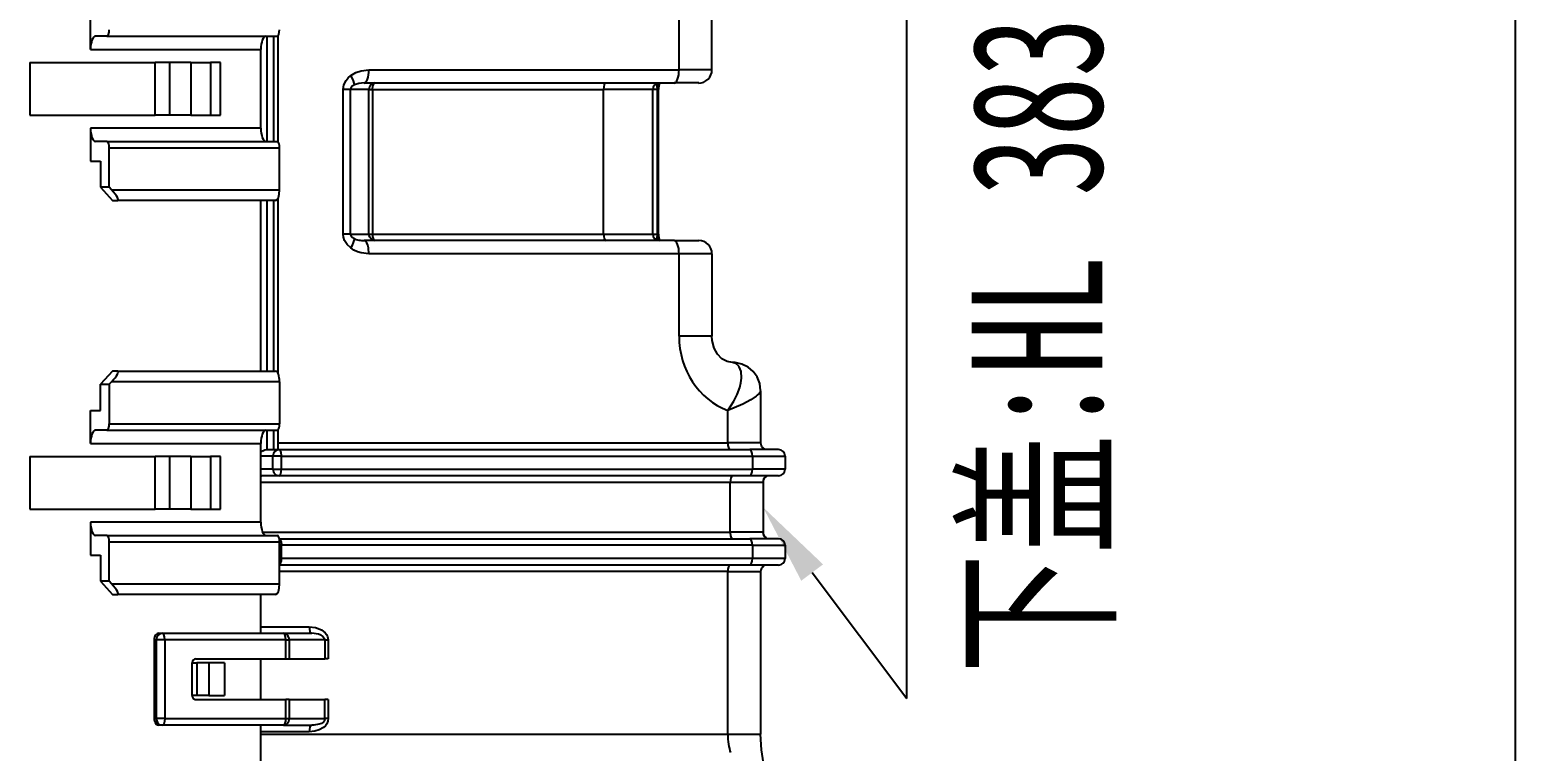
# Model space of a CAD drawing. Header units: inches. Extents: x 47316 to 59086, y 3141 to 11743.
# Drawn here: x 51918.15 to 51963.63, y 8978.9 to 9000.97 of the extents above; entities that cross this region are included whole.
import ezdxf

# ---------------------------------------------------------------- set-up
doc = ezdxf.new("R2010")
doc.units = ezdxf.units.IN
doc.header["$MEASUREMENT"] = 0
doc.layers.add('___SHELL', color=7, linetype='Continuous')
doc.styles.add('HZ', font='', dxfattribs={"width": 0.67, "height": 4})
doc.styles.get('HZ').set_extended_font_data('SimSun')

msp = doc.modelspace()

# ---------------------------------------------------------------- linework, layer by layer
at = {"color": 0, "lineweight": -2}
msp.add_line((51963.631, 9035.757), (51963.631, 8947.68), dxfattribs=at)
at = {"layer": '___SHELL', "color": 7, "lineweight": -2}
for p, q in [((51945.006, 8980.513), (51945.006, 9019.961)), ((51942.106, 8984.367), (51945.006, 8980.513))]:
    msp.add_line(p, q, dxfattribs=at)
at = {"layer": '___SHELL', "color": 0, "linetype": 'ByBlock', "lineweight": -2}
for p, q in [((51938.033, 8999.743), (51938.033, 9007.777)), ((51939.038, 8999.743), (51939.038, 9007.777)), ((51927.772, 8999.288), (51927.839, 8999.422)), ((51927.839, 8999.422), (51927.904, 8999.5)), ((51927.904, 8999.5), (51927.98, 8999.567)), ((51927.98, 8999.567), (51928.133, 8999.658)), ((51928.229, 8999.327), (51928.091, 8999.283)), ((51928.133, 8999.658), (51928.301, 8999.715)), ((51928.388, 8999.342), (51928.229, 8999.327)), ((51928.301, 8999.715), (51928.538, 8999.743)), ((51928.388, 8999.342), (51937.882, 8999.342)), ((51928.538, 8999.743), (51938.033, 8999.743)), ((51928.66, 8999.259), (51928.693, 8999.327)), ((51928.693, 8999.327), (51928.709, 8999.339)), ((51928.709, 8999.339), (51928.721, 8999.342)), ((51927.748, 8999.141), (51927.772, 8999.288)), ((51927.979, 8999.187), (51927.968, 8999.141)), ((51928.022, 8999.24), (51927.979, 8999.187)), ((51928.091, 8999.283), (51928.022, 8999.24)), ((51928.645, 8999.141), (51928.66, 8999.259)), ((51927.759, 8994.623), (51927.748, 8994.722)), ((51927.79, 8994.528), (51927.759, 8994.623)), ((51927.871, 8994.4), (51927.79, 8994.528)), ((51927.98, 8994.296), (51927.871, 8994.4)), ((51927.981, 8994.672), (51928.024, 8994.622)), ((51928.024, 8994.622), (51928.091, 8994.58)), ((51937.882, 8994.521), (51928.388, 8994.521)), ((51928.408, 8994.518), (51928.388, 8994.521)), ((51928.432, 8994.504), (51928.408, 8994.518)), ((51928.475, 8994.448), (51928.432, 8994.504)), ((51928.503, 8994.378), (51928.475, 8994.448)), ((51928.523, 8994.297), (51928.503, 8994.378)), ((51928.56, 8994.623), (51928.542, 8994.672)), ((51928.627, 8994.549), (51928.56, 8994.623)), ((51928.721, 8994.521), (51928.627, 8994.549)), ((51928.079, 8994.232), (51927.98, 8994.296)), ((51928.187, 8994.182), (51928.079, 8994.232)), ((51928.302, 8994.147), (51928.187, 8994.182)), ((51928.538, 8994.12), (51928.302, 8994.147)), ((51928.538, 8994.12), (51928.523, 8994.297)), ((51938.033, 8994.12), (51928.538, 8994.12)), ((51939.046, 8991.465), (51939.038, 8991.596)), ((51939.107, 8991.235), (51939.046, 8991.465)), ((51939.213, 8991.045), (51939.107, 8991.235)), ((51939.345, 8990.909), (51939.213, 8991.045)), ((51939.501, 8990.822), (51939.345, 8990.909)), ((51939.665, 8990.792), (51939.501, 8990.822)), ((51939.774, 8990.763), (51939.667, 8990.792)), ((51939.751, 8990.788), (51939.667, 8990.792)), ((51939.954, 8990.744), (51939.751, 8990.788)), ((51939.859, 8990.685), (51939.774, 8990.763)), ((51939.875, 8990.66), (51939.86, 8990.684)), ((51940.151, 8990.646), (51939.954, 8990.744)), ((51939.929, 8990.515), (51939.875, 8990.66)), ((51939.923, 8990.175), (51939.94, 8990.317)), ((51939.94, 8990.326), (51939.929, 8990.515)), ((51940.302, 8990.517), (51940.151, 8990.646)), ((51940.42, 8990.352), (51940.302, 8990.517)), ((51940.5, 8990.149), (51940.42, 8990.352)), ((51939.709, 8989.611), (51939.812, 8989.818)), ((51939.812, 8989.818), (51939.888, 8990.026)), ((51939.888, 8990.026), (51939.923, 8990.175)), ((51940.48, 8989.842), (51940.424, 8989.788)), ((51940.515, 8989.889), (51940.48, 8989.842)), ((51940.527, 8989.931), (51940.5, 8990.149)), ((51940.527, 8989.929), (51940.515, 8989.889)), ((51939.523, 8989.323), (51939.709, 8989.611)), ((51939.981, 8989.52), (51939.523, 8989.323)), ((51940.233, 8989.653), (51939.981, 8989.52)), ((51940.389, 8989.761), (51940.233, 8989.653)), ((51925.229, 8988.048), (51925.285, 8988.091)), ((51925.285, 8988.091), (51925.349, 8988.121)), ((51925.349, 8988.121), (51925.405, 8988.13)), ((51925.745, 8988.331), (51939.523, 8988.331)), ((51925.786, 8988.13), (51940.2, 8988.13)), ((51940.566, 8988.205), (51940.644, 8988.138)), ((51940.611, 8988.163), (51940.584, 8988.192)), ((51940.64, 8988.134), (51940.611, 8988.163)), ((51940.647, 8988.131), (51940.64, 8988.134)), ((51940.644, 8988.138), (51940.657, 8988.13)), ((51940.65, 8988.13), (51940.647, 8988.131)), ((51925.855, 8987.448), (51925.862, 8987.528)), ((51925.862, 8987.93), (51940.275, 8987.93)), ((51925.862, 8987.528), (51940.275, 8987.528)), ((51939.598, 8987.126), (51925.229, 8987.126)), ((51925.786, 8987.327), (51925.791, 8987.327)), ((51940.2, 8987.327), (51925.786, 8987.327)), ((51925.791, 8987.327), (51925.832, 8987.367)), ((51925.832, 8987.367), (51925.855, 8987.448)), ((51940.683, 8987.292), (51940.714, 8987.323)), ((51940.714, 8987.323), (51940.721, 8987.327)), ((51940.721, 8987.327), (51940.725, 8987.327)), ((51925.282, 8985.602), (51939.598, 8985.602)), ((51925.791, 8985.401), (51940.2, 8985.401)), ((51925.792, 8985.4), (51925.839, 8985.344)), ((51925.839, 8985.344), (51925.86, 8985.237)), ((51925.86, 8985.237), (51925.862, 8985.2)), ((51940.714, 8985.405), (51940.683, 8985.436)), ((51940.721, 8985.401), (51940.714, 8985.405)), ((51940.725, 8985.401), (51940.721, 8985.401)), ((51940.275, 8985.2), (51925.862, 8985.2)), ((51940.275, 8984.798), (51925.862, 8984.798)), ((51940.2, 8984.598), (51925.801, 8984.598)), ((51939.523, 8984.397), (51925.801, 8984.397)), ((51940.584, 8984.536), (51940.627, 8984.582)), ((51940.627, 8984.582), (51940.641, 8984.595)), ((51940.641, 8984.595), (51940.65, 8984.598)), ((51922.225, 8982.508), (51922.215, 8982.51)), ((51922.237, 8982.501), (51922.225, 8982.508)), ((51922.258, 8982.473), (51922.237, 8982.501)), ((51925.93, 8982.508), (51925.92, 8982.51)), ((51925.942, 8982.501), (51925.93, 8982.508)), ((51925.963, 8982.473), (51925.942, 8982.501)), ((51926.71, 8982.71), (51926.902, 8982.685)), ((51926.902, 8982.685), (51927.082, 8982.612)), ((51927.082, 8982.612), (51927.194, 8982.527)), ((51927.194, 8982.527), (51927.239, 8982.473)), ((51922.282, 8982.397), (51922.258, 8982.473)), ((51922.29, 8982.309), (51922.282, 8982.397)), ((51925.987, 8982.397), (51925.963, 8982.473)), ((51925.995, 8982.309), (51925.987, 8982.397)), ((51927.06, 8982.456), (51927.128, 8982.415)), ((51927.128, 8982.415), (51927.181, 8982.354)), ((51927.239, 8982.473), (51927.273, 8982.412)), ((51927.273, 8982.412), (51927.294, 8982.309)), ((51922.282, 8979.81), (51922.258, 8979.734)), ((51922.29, 8979.899), (51922.282, 8979.81)), ((51927.149, 8979.796), (51927.089, 8979.754)), ((51927.175, 8979.828), (51927.149, 8979.796)), ((51927.192, 8979.899), (51927.175, 8979.828)), ((51927.282, 8979.819), (51927.249, 8979.745)), ((51927.294, 8979.899), (51927.282, 8979.819)), ((51922.225, 8979.699), (51922.215, 8979.698)), ((51922.237, 8979.707), (51922.225, 8979.699)), ((51922.258, 8979.734), (51922.237, 8979.707)), ((51925.229, 8979.428), (51939.523, 8979.428)), ((51926.884, 8979.515), (51926.71, 8979.497)), ((51926.847, 8979.7), (51926.785, 8979.698)), ((51927.015, 8979.726), (51926.847, 8979.7)), ((51927.011, 8979.554), (51926.884, 8979.515)), ((51927.147, 8979.632), (51927.011, 8979.554)), ((51927.089, 8979.754), (51927.015, 8979.726)), ((51927.204, 8979.684), (51927.147, 8979.632)), ((51927.249, 8979.745), (51927.204, 8979.684)), ((51940.552, 8978.942), (51940.527, 8979.428)), ((51940.616, 8978.543), (51940.552, 8978.942))]:
    msp.add_line(p, q, dxfattribs=at)
at = {"layer": '___SHELL', "color": 0, "linetype": 'ByBlock', "lineweight": -2, "ltscale": 0.0625}
for p, q in [((51920.015, 9000.368), (51920.015, 9001.372)), ((51920.015, 8997.958), (51920.015, 8996.953)), ((51920.015, 8988.317), (51920.015, 8989.321)), ((51920.015, 8985.907), (51920.015, 8984.903)), ((51923.126, 8980.602), (51923.126, 8981.606)), ((51923.265, 8981.606), (51923.265, 8980.602)), ((51923.638, 8981.606), (51923.638, 8980.602)), ((51924.112, 8981.606), (51924.112, 8980.602))]:
    msp.add_line(p, q, dxfattribs=at)
at = {"layer": '___SHELL', "color": 0, "linetype": 'ByBlock', "lineweight": -2, "ltscale": 0.021542}
for p, q in [((51920.511, 9000.769), (51920.165, 9000.769)), ((51920.511, 8997.556), (51920.165, 8997.556)), ((51920.511, 8988.719), (51920.165, 8988.719)), ((51920.511, 8985.505), (51920.165, 8985.505))]:
    msp.add_line(p, q, dxfattribs=at)
at = {"layer": '___SHELL', "color": 0, "linetype": 'ByBlock', "lineweight": -2, "ltscale": 0.324512}
for p, q in [((51920.511, 9000.769), (51925.725, 9000.769)), ((51920.511, 8997.556), (51925.725, 8997.556)), ((51920.511, 8988.719), (51925.725, 8988.719)), ((51920.511, 8985.505), (51925.725, 8985.505))]:
    msp.add_line(p, q, dxfattribs=at)
at = {"layer": '___SHELL', "color": 0, "linetype": 'ByBlock', "lineweight": -2, "ltscale": 0.2}
for p, q in [((51925.41, 9000.769), (51925.41, 8997.556)), ((51925.62, 9000.769), (51925.62, 8997.556))]:
    msp.add_line(p, q, dxfattribs=at)
at = {"layer": '___SHELL', "color": 0, "linetype": 'ByBlock', "lineweight": -2, "ltscale": 0.200888}
msp.add_line((51925.745, 9000.777), (51925.745, 8997.549), dxfattribs=at)
at = {"layer": '___SHELL', "color": 0, "linetype": 'ByBlock', "lineweight": -2, "ltscale": 0.324515}
for p, q in [((51920.015, 9000.368), (51925.229, 9000.368)), ((51925.229, 8997.958), (51920.015, 8997.958)), ((51920.587, 8997.355), (51925.801, 8997.355)), ((51920.587, 8988.92), (51925.801, 8988.92)), ((51920.015, 8988.317), (51925.229, 8988.317)), ((51925.229, 8985.907), (51920.015, 8985.907)), ((51920.587, 8985.304), (51925.801, 8985.304))]:
    msp.add_line(p, q, dxfattribs=at)
at = {"layer": '___SHELL', "color": 0, "linetype": 'ByBlock', "lineweight": -2, "ltscale": 0.15}
for p, q in [((51925.229, 8997.958), (51925.229, 9000.368)), ((51925.229, 8985.907), (51925.229, 8988.317)), ((51921.961, 8982.309), (51921.961, 8979.899)), ((51922.029, 8979.899), (51922.029, 8982.309)), ((51922.29, 8982.309), (51922.29, 8979.899))]:
    msp.add_line(p, q, dxfattribs=at)
at = {"layer": '___SHELL', "color": 0, "linetype": 'ByBlock', "lineweight": -2, "ltscale": 0.239023}
for p, q in [((51918.153, 8999.966), (51921.993, 8999.966)), ((51918.153, 8998.359), (51921.993, 8998.359)), ((51918.153, 8987.915), (51921.993, 8987.915)), ((51918.153, 8986.309), (51921.993, 8986.309))]:
    msp.add_line(p, q, dxfattribs=at)
at = {"layer": '___SHELL', "color": 0, "linetype": 'ByBlock', "lineweight": -2, "ltscale": 0.1}
for p, q in [((51918.153, 8999.966), (51918.153, 8998.359)), ((51921.993, 8998.359), (51921.993, 8999.966)), ((51922.444, 8998.359), (51922.444, 8999.966)), ((51923.082, 8999.966), (51923.082, 8998.359)), ((51923.691, 8999.966), (51923.691, 8998.359)), ((51923.989, 8998.359), (51923.989, 8999.966)), ((51918.153, 8987.915), (51918.153, 8986.309)), ((51921.993, 8986.309), (51921.993, 8987.915)), ((51922.444, 8986.309), (51922.444, 8987.915)), ((51923.082, 8987.915), (51923.082, 8986.309)), ((51923.691, 8987.915), (51923.691, 8986.309)), ((51923.989, 8986.309), (51923.989, 8987.915))]:
    msp.add_line(p, q, dxfattribs=at)
at = {"layer": '___SHELL', "color": 0, "linetype": 'ByBlock', "lineweight": -2, "ltscale": 0.028094}
for p, q in [((51922.444, 8999.966), (51921.993, 8999.966)), ((51922.444, 8998.359), (51921.993, 8998.359)), ((51922.444, 8987.915), (51921.993, 8987.915)), ((51922.444, 8986.309), (51921.993, 8986.309))]:
    msp.add_line(p, q, dxfattribs=at)
at = {"layer": '___SHELL', "color": 0, "linetype": 'ByBlock', "lineweight": -2, "ltscale": 0.039673}
for p, q in [((51923.082, 8999.966), (51922.444, 8999.966)), ((51923.082, 8998.359), (51922.444, 8998.359)), ((51923.082, 8987.915), (51922.444, 8987.915)), ((51923.082, 8986.309), (51922.444, 8986.309))]:
    msp.add_line(p, q, dxfattribs=at)
at = {"layer": '___SHELL', "color": 0, "linetype": 'ByBlock', "lineweight": -2, "ltscale": 0.03793}
for p, q in [((51923.082, 8999.966), (51923.691, 8999.966)), ((51923.082, 8998.359), (51923.691, 8998.359)), ((51923.082, 8987.915), (51923.691, 8987.915)), ((51923.082, 8986.309), (51923.691, 8986.309))]:
    msp.add_line(p, q, dxfattribs=at)
at = {"layer": '___SHELL', "color": 0, "linetype": 'ByBlock', "lineweight": -2, "ltscale": 0.018497}
for p, q in [((51923.989, 8999.966), (51923.691, 8999.966)), ((51923.691, 8998.359), (51923.989, 8998.359)), ((51923.989, 8987.915), (51923.691, 8987.915)), ((51923.691, 8986.309), (51923.989, 8986.309))]:
    msp.add_line(p, q, dxfattribs=at)
at = {"layer": '___SHELL', "color": 0, "linetype": 'ByBlock', "lineweight": -2, "ltscale": 0.001047}
msp.add_line((51937.34, 8999.322), (51937.347, 8999.306), dxfattribs=at)
at = {"layer": '___SHELL', "color": 0, "linetype": 'ByBlock', "lineweight": -2, "ltscale": 0.046902}
msp.add_line((51938.636, 8999.342), (51937.882, 8999.342), dxfattribs=at)
at = {"layer": '___SHELL', "color": 0, "linetype": 'ByBlock', "lineweight": -2, "ltscale": 0.028577}
msp.add_line((51938.492, 8999.743), (51938.033, 8999.743), dxfattribs=at)
at = {"layer": '___SHELL', "color": 0, "linetype": 'ByBlock', "lineweight": -2, "ltscale": 0.021133}
msp.add_line((51938.831, 8999.743), (51938.492, 8999.743), dxfattribs=at)
at = {"layer": '___SHELL', "color": 0, "linetype": 'ByBlock', "lineweight": -2, "ltscale": 0.011307}
msp.add_line((51939.013, 8999.743), (51938.831, 8999.743), dxfattribs=at)
at = {"layer": '___SHELL', "color": 0, "linetype": 'ByBlock', "lineweight": -2, "ltscale": 0.00152}
msp.add_line((51939.038, 8999.743), (51939.013, 8999.743), dxfattribs=at)
at = {"layer": '___SHELL', "color": 0, "linetype": 'ByBlock', "lineweight": -2, "ltscale": 0.275}
for p, q in [((51927.748, 8994.722), (51927.748, 8999.141)), ((51927.968, 8994.722), (51927.968, 8999.141)), ((51928.536, 8994.722), (51928.536, 8999.141)), ((51928.645, 8999.141), (51928.645, 8994.722)), ((51935.719, 8994.722), (51935.719, 8999.141)), ((51937.226, 8994.722), (51937.226, 8999.141)), ((51937.369, 8994.722), (51937.369, 8999.141)), ((51937.401, 8994.722), (51937.401, 8999.141))]:
    msp.add_line(p, q, dxfattribs=at)
at = {"layer": '___SHELL', "color": 0, "linetype": 'ByBlock', "lineweight": -2, "ltscale": 0.013647}
for p, q in [((51927.968, 8999.141), (51927.748, 8999.141)), ((51927.968, 8994.722), (51927.748, 8994.722))]:
    msp.add_line(p, q, dxfattribs=at)
at = {"layer": '___SHELL', "color": 0, "linetype": 'ByBlock', "lineweight": -2, "ltscale": 0.035373}
for p, q in [((51928.536, 8999.141), (51927.968, 8999.141)), ((51927.968, 8994.722), (51928.536, 8994.722))]:
    msp.add_line(p, q, dxfattribs=at)
at = {"layer": '___SHELL', "color": 0, "linetype": 'ByBlock', "lineweight": -2, "ltscale": 0.006824}
for p, q in [((51928.536, 8999.141), (51928.645, 8999.141)), ((51928.536, 8994.722), (51928.645, 8994.722))]:
    msp.add_line(p, q, dxfattribs=at)
at = {"layer": '___SHELL', "color": 0, "linetype": 'ByBlock', "lineweight": -2, "ltscale": 0.44025}
for p, q in [((51928.645, 8999.141), (51935.719, 8999.141)), ((51928.645, 8994.722), (51935.719, 8994.722))]:
    msp.add_line(p, q, dxfattribs=at)
at = {"layer": '___SHELL', "color": 0, "linetype": 'ByBlock', "lineweight": -2, "ltscale": 0.093808}
for p, q in [((51937.226, 8999.141), (51935.719, 8999.141)), ((51935.719, 8994.722), (51937.226, 8994.722))]:
    msp.add_line(p, q, dxfattribs=at)
at = {"layer": '___SHELL', "color": 0, "linetype": 'ByBlock', "lineweight": -2, "ltscale": 0.008881}
for p, q in [((51937.369, 8999.141), (51937.226, 8999.141)), ((51937.226, 8994.722), (51937.369, 8994.722))]:
    msp.add_line(p, q, dxfattribs=at)
at = {"layer": '___SHELL', "color": 0, "linetype": 'ByBlock', "lineweight": -2, "ltscale": 0.001541}
msp.add_line((51937.347, 8999.306), (51937.354, 8999.283), dxfattribs=at)
at = {"layer": '___SHELL', "color": 0, "linetype": 'ByBlock', "lineweight": -2, "ltscale": 0.001987}
for p, q in [((51937.369, 8999.141), (51937.401, 8999.141)), ((51937.369, 8994.722), (51937.401, 8994.722))]:
    msp.add_line(p, q, dxfattribs=at)
at = {"layer": '___SHELL', "color": 0, "linetype": 'ByBlock', "lineweight": -2, "ltscale": 0.075}
for p, q in [((51920.587, 8996.15), (51920.587, 8997.355)), ((51920.587, 8990.125), (51920.587, 8988.92)), ((51920.587, 8984.099), (51920.587, 8985.304))]:
    msp.add_line(p, q, dxfattribs=at)
at = {"layer": '___SHELL', "color": 0, "linetype": 'ByBlock', "lineweight": -2, "ltscale": 0.079999}
for p, q in [((51925.801, 8996.07), (51925.801, 8997.355)), ((51925.801, 8984.019), (51925.801, 8985.304))]:
    msp.add_line(p, q, dxfattribs=at)
at = {"layer": '___SHELL', "color": 0, "linetype": 'ByBlock', "lineweight": -2, "ltscale": 0.018729}
for p, q in [((51920.015, 8996.953), (51920.316, 8996.953)), ((51920.015, 8989.321), (51920.316, 8989.321)), ((51920.015, 8984.903), (51920.316, 8984.903))]:
    msp.add_line(p, q, dxfattribs=at)
at = {"layer": '___SHELL', "color": 0, "linetype": 'ByBlock', "lineweight": -2, "ltscale": 0.05}
for p, q in [((51920.316, 8996.953), (51920.316, 8996.15)), ((51920.316, 8989.321), (51920.316, 8990.125)), ((51920.316, 8984.903), (51920.316, 8984.099))]:
    msp.add_line(p, q, dxfattribs=at)
at = {"layer": '___SHELL', "color": 0, "linetype": 'ByBlock', "lineweight": -2, "ltscale": 0.034093}
for p, q in [((51920.316, 8996.15), (51920.688, 8995.748)), ((51920.688, 8990.526), (51920.316, 8990.125)), ((51920.316, 8984.099), (51920.688, 8983.698))]:
    msp.add_line(p, q, dxfattribs=at)
at = {"layer": '___SHELL', "color": 0, "linetype": 'ByBlock', "lineweight": -2, "ltscale": 0.016858}
for p, q in [((51920.587, 8996.15), (51920.316, 8996.15)), ((51920.316, 8990.125), (51920.587, 8990.125)), ((51920.587, 8984.099), (51920.316, 8984.099))]:
    msp.add_line(p, q, dxfattribs=at)
at = {"layer": '___SHELL', "color": 0, "linetype": 'ByBlock', "lineweight": -2, "ltscale": 0.006817}
for p, q in [((51920.661, 8996.07), (51920.587, 8996.15)), ((51920.661, 8984.019), (51920.587, 8984.099))]:
    msp.add_line(p, q, dxfattribs=at)
at = {"layer": '___SHELL', "color": 0, "linetype": 'ByBlock', "lineweight": -2, "ltscale": 0.319879}
for p, q in [((51920.661, 8996.07), (51925.801, 8996.07)), ((51925.801, 8990.205), (51920.661, 8990.205)), ((51920.661, 8984.019), (51925.801, 8984.019))]:
    msp.add_line(p, q, dxfattribs=at)
at = {"layer": '___SHELL', "color": 0, "linetype": 'ByBlock', "lineweight": -2, "ltscale": 0.009363}
for p, q in [((51920.688, 8995.748), (51920.839, 8995.748)), ((51920.839, 8990.526), (51920.688, 8990.526)), ((51920.688, 8983.698), (51920.839, 8983.698))]:
    msp.add_line(p, q, dxfattribs=at)
at = {"layer": '___SHELL', "color": 0, "linetype": 'ByBlock', "lineweight": -2, "ltscale": 0.301337}
for p, q in [((51925.68, 8995.748), (51920.839, 8995.748)), ((51920.839, 8990.526), (51925.68, 8990.526)), ((51925.68, 8983.698), (51920.839, 8983.698))]:
    msp.add_line(p, q, dxfattribs=at)
at = {"layer": '___SHELL', "color": 0, "linetype": 'ByBlock', "lineweight": -2, "ltscale": 0.325}
for p, q in [((51925.229, 8990.526), (51925.229, 8995.748)), ((51925.41, 8995.748), (51925.41, 8990.526)), ((51925.62, 8995.748), (51925.62, 8990.526))]:
    msp.add_line(p, q, dxfattribs=at)
at = {"layer": '___SHELL', "color": 0, "linetype": 'ByBlock', "lineweight": -2, "ltscale": 0.331323}
msp.add_line((51925.745, 8995.799), (51925.745, 8990.476), dxfattribs=at)
at = {"layer": '___SHELL', "color": 0, "linetype": 'ByBlock', "lineweight": -2, "ltscale": 0.046829}
msp.add_line((51937.882, 8994.521), (51938.635, 8994.521), dxfattribs=at)
at = {"layer": '___SHELL', "color": 0, "linetype": 'ByBlock', "lineweight": -2, "ltscale": 0.157089}
for p, q in [((51938.033, 8991.596), (51938.033, 8994.12)), ((51939.038, 8994.12), (51939.038, 8991.596))]:
    msp.add_line(p, q, dxfattribs=at)
at = {"layer": '___SHELL', "color": 0, "linetype": 'ByBlock', "lineweight": -2, "ltscale": 0.062537}
for p, q in [((51939.038, 8994.12), (51938.033, 8994.12)), ((51939.038, 8991.596), (51938.033, 8991.596)), ((51940.527, 8988.331), (51939.523, 8988.331)), ((51939.523, 8984.397), (51940.527, 8984.397)), ((51939.523, 8979.428), (51940.527, 8979.428))]:
    msp.add_line(p, q, dxfattribs=at)
at = {"layer": '___SHELL', "color": 0, "linetype": 'ByBlock', "lineweight": -2, "ltscale": 0.000125122}
msp.add_line((51939.667, 8990.792), (51939.665, 8990.792), dxfattribs=at)
at = {"layer": '___SHELL', "color": 0, "linetype": 'ByBlock', "lineweight": -2, "ltscale": 0.000559147}
msp.add_line((51939.94, 8990.317), (51939.94, 8990.326), dxfattribs=at)
at = {"layer": '___SHELL', "color": 0, "linetype": 'ByBlock', "lineweight": -2, "ltscale": 0.00682}
msp.add_line((51920.587, 8990.125), (51920.661, 8990.205), dxfattribs=at)
at = {"layer": '___SHELL', "color": 0, "linetype": 'ByBlock', "lineweight": -2, "ltscale": 0.080002}
msp.add_line((51925.801, 8990.205), (51925.801, 8988.92), dxfattribs=at)
at = {"layer": '___SHELL', "color": 0, "linetype": 'ByBlock', "lineweight": -2, "ltscale": 0.002734}
msp.add_line((51940.424, 8989.788), (51940.389, 8989.761), dxfattribs=at)
at = {"layer": '___SHELL', "color": 0, "linetype": 'ByBlock', "lineweight": -2, "ltscale": 0.099457}
msp.add_line((51940.527, 8989.929), (51940.527, 8988.331), dxfattribs=at)
at = {"layer": '___SHELL', "color": 0, "linetype": 'ByBlock', "lineweight": -2, "ltscale": 0.061743}
msp.add_line((51939.523, 8988.331), (51939.523, 8989.323), dxfattribs=at)
at = {"layer": '___SHELL', "color": 0, "linetype": 'ByBlock', "lineweight": -2, "ltscale": 0.036618}
for p, q in [((51925.41, 8988.719), (51925.41, 8988.13)), ((51925.62, 8988.719), (51925.62, 8988.13))]:
    msp.add_line(p, q, dxfattribs=at)
at = {"layer": '___SHELL', "color": 0, "linetype": 'ByBlock', "lineweight": -2, "ltscale": 0.037064}
msp.add_line((51925.745, 8988.726), (51925.745, 8988.13), dxfattribs=at)
at = {"layer": '___SHELL', "color": 0, "linetype": 'ByBlock', "lineweight": -2, "ltscale": 0.000292985}
msp.add_line((51925.405, 8988.13), (51925.41, 8988.13), dxfattribs=at)
at = {"layer": '___SHELL', "color": 0, "linetype": 'ByBlock', "lineweight": -2, "ltscale": 0.023413}
msp.add_line((51925.41, 8988.13), (51925.786, 8988.13), dxfattribs=at)
at = {"layer": '___SHELL', "color": 0, "linetype": 'ByBlock', "lineweight": -2, "ltscale": 0.054721}
for p, q in [((51941.079, 8988.13), (51940.2, 8988.13)), ((51941.079, 8987.327), (51940.2, 8987.327)), ((51941.079, 8985.401), (51940.2, 8985.401)), ((51941.079, 8984.598), (51940.2, 8984.598))]:
    msp.add_line(p, q, dxfattribs=at)
at = {"layer": '___SHELL', "color": 0, "linetype": 'ByBlock', "lineweight": -2, "ltscale": 0.023105}
for p, q in [((51925.6, 8987.93), (51925.229, 8987.93)), ((51925.6, 8987.528), (51925.229, 8987.528))]:
    msp.add_line(p, q, dxfattribs=at)
at = {"layer": '___SHELL', "color": 0, "linetype": 'ByBlock', "lineweight": -2, "ltscale": 0.025}
for p, q in [((51925.6, 8987.528), (51925.6, 8987.93)), ((51925.862, 8987.528), (51925.862, 8987.93)), ((51940.275, 8987.93), (51940.275, 8987.528)), ((51941.28, 8987.93), (51941.28, 8987.528)), ((51925.862, 8984.798), (51925.862, 8985.2)), ((51940.275, 8985.2), (51940.275, 8984.798)), ((51941.28, 8985.2), (51941.28, 8984.798))]:
    msp.add_line(p, q, dxfattribs=at)
at = {"layer": '___SHELL', "color": 0, "linetype": 'ByBlock', "lineweight": -2, "ltscale": 0.016272}
for p, q in [((51925.862, 8987.93), (51925.6, 8987.93)), ((51925.6, 8987.528), (51925.862, 8987.528)), ((51922.29, 8982.309), (51922.029, 8982.309)), ((51922.29, 8979.899), (51922.029, 8979.899))]:
    msp.add_line(p, q, dxfattribs=at)
at = {"layer": '___SHELL', "color": 0, "linetype": 'ByBlock', "lineweight": -2, "ltscale": 0.06254}
for p, q in [((51940.275, 8987.93), (51941.28, 8987.93)), ((51941.28, 8987.528), (51940.275, 8987.528)), ((51940.275, 8985.2), (51941.28, 8985.2)), ((51941.28, 8984.798), (51940.275, 8984.798))]:
    msp.add_line(p, q, dxfattribs=at)
at = {"layer": '___SHELL', "color": 0, "linetype": 'ByBlock', "lineweight": -2, "ltscale": 0.032779}
msp.add_line((51925.786, 8987.327), (51925.26, 8987.327), dxfattribs=at)
at = {"layer": '___SHELL', "color": 0, "linetype": 'ByBlock', "lineweight": -2, "ltscale": 0.094882}
msp.add_line((51939.598, 8985.602), (51939.598, 8987.126), dxfattribs=at)
at = {"layer": '___SHELL', "color": 0, "linetype": 'ByBlock', "lineweight": -2, "ltscale": 0.062115}
for p, q in [((51940.596, 8987.126), (51939.598, 8987.126)), ((51940.596, 8985.602), (51939.598, 8985.602))]:
    msp.add_line(p, q, dxfattribs=at)
at = {"layer": '___SHELL', "color": 0, "linetype": 'ByBlock', "lineweight": -2, "ltscale": 0.096573}
msp.add_line((51940.603, 8987.141), (51940.603, 8985.589), dxfattribs=at)
at = {"layer": '___SHELL', "color": 0, "linetype": 'ByBlock', "lineweight": -2, "ltscale": 0.001551}
msp.add_line((51940.698, 8987.303), (51940.679, 8987.288), dxfattribs=at)
at = {"layer": '___SHELL', "color": 0, "linetype": 'ByBlock', "lineweight": -2, "ltscale": 0.000373376}
msp.add_line((51940.679, 8987.288), (51940.683, 8987.292), dxfattribs=at)
at = {"layer": '___SHELL', "color": 0, "linetype": 'ByBlock', "lineweight": -2, "ltscale": 0.001232}
msp.add_line((51940.699, 8987.304), (51940.683, 8987.292), dxfattribs=at)
at = {"layer": '___SHELL', "color": 0, "linetype": 'ByBlock', "lineweight": -2, "ltscale": 0.000186382}
msp.add_line((51940.602, 8985.592), (51940.603, 8985.589), dxfattribs=at)
at = {"layer": '___SHELL', "color": 0, "linetype": 'ByBlock', "lineweight": -2, "ltscale": 0.000403537}
msp.add_line((51940.683, 8985.436), (51940.679, 8985.44), dxfattribs=at)
at = {"layer": '___SHELL', "color": 0, "linetype": 'ByBlock', "lineweight": -2, "ltscale": 0.001553}
msp.add_line((51940.679, 8985.44), (51940.698, 8985.425), dxfattribs=at)
at = {"layer": '___SHELL', "color": 0, "linetype": 'ByBlock', "lineweight": -2, "ltscale": 0.001234}
msp.add_line((51940.699, 8985.424), (51940.683, 8985.436), dxfattribs=at)
at = {"layer": '___SHELL', "color": 0, "linetype": 'ByBlock', "lineweight": -2, "ltscale": 0.003787}
for p, q in [((51925.862, 8985.2), (51925.801, 8985.2)), ((51925.801, 8984.798), (51925.862, 8984.798))]:
    msp.add_line(p, q, dxfattribs=at)
at = {"layer": '___SHELL', "color": 0, "linetype": 'ByBlock', "lineweight": -2, "ltscale": 0.309244}
for p, q in [((51939.523, 8979.428), (51939.523, 8984.397)), ((51940.527, 8984.397), (51940.527, 8979.428))]:
    msp.add_line(p, q, dxfattribs=at)
at = {"layer": '___SHELL', "color": 0, "linetype": 'ByBlock', "lineweight": -2, "ltscale": 0.073953}
msp.add_line((51925.229, 8982.51), (51925.229, 8983.698), dxfattribs=at)
at = {"layer": '___SHELL', "color": 0, "linetype": 'ByBlock', "lineweight": -2, "ltscale": 0.006555}
for p, q in [((51922.109, 8982.51), (51922.215, 8982.51)), ((51922.215, 8979.698), (51922.109, 8979.698))]:
    msp.add_line(p, q, dxfattribs=at)
at = {"layer": '___SHELL', "color": 0, "linetype": 'ByBlock', "lineweight": -2, "ltscale": 0.2306}
for p, q in [((51922.215, 8982.51), (51925.92, 8982.51)), ((51925.995, 8982.309), (51922.29, 8982.309)), ((51922.29, 8979.899), (51925.995, 8979.899)), ((51925.92, 8979.698), (51922.215, 8979.698))]:
    msp.add_line(p, q, dxfattribs=at)
at = {"layer": '___SHELL', "color": 0, "linetype": 'ByBlock', "lineweight": -2, "ltscale": 0.092191}
for p, q in [((51925.229, 8982.71), (51926.71, 8982.71)), ((51926.71, 8979.497), (51925.229, 8979.497))]:
    msp.add_line(p, q, dxfattribs=at)
at = {"layer": '___SHELL', "color": 0, "linetype": 'ByBlock', "lineweight": -2, "ltscale": 0.05387}
for p, q in [((51925.92, 8982.51), (51926.785, 8982.51)), ((51925.92, 8979.698), (51926.785, 8979.698))]:
    msp.add_line(p, q, dxfattribs=at)
at = {"layer": '___SHELL', "color": 0, "linetype": 'ByBlock', "lineweight": -2, "ltscale": 0.004214}
for p, q in [((51921.961, 8982.309), (51922.029, 8982.309)), ((51921.961, 8979.899), (51922.029, 8979.899))]:
    msp.add_line(p, q, dxfattribs=at)
at = {"layer": '___SHELL', "color": 0, "linetype": 'ByBlock', "lineweight": -2, "ltscale": 0.036252}
for p, q in [((51925.995, 8981.726), (51925.995, 8982.309)), ((51926.097, 8982.309), (51926.097, 8981.726)), ((51927.192, 8982.309), (51927.192, 8981.726)), ((51927.294, 8982.309), (51927.294, 8981.726))]:
    msp.add_line(p, q, dxfattribs=at)
at = {"layer": '___SHELL', "color": 0, "linetype": 'ByBlock', "lineweight": -2, "ltscale": 0.006317}
for p, q in [((51925.995, 8982.309), (51926.097, 8982.309)), ((51925.995, 8981.726), (51926.097, 8981.726)), ((51926.097, 8980.481), (51925.995, 8980.481)), ((51925.995, 8979.899), (51926.097, 8979.899))]:
    msp.add_line(p, q, dxfattribs=at)
at = {"layer": '___SHELL', "color": 0, "linetype": 'ByBlock', "lineweight": -2, "ltscale": 0.068179}
for p, q in [((51927.192, 8982.309), (51926.097, 8982.309)), ((51926.097, 8981.726), (51927.192, 8981.726)), ((51926.097, 8980.481), (51927.192, 8980.481)), ((51926.097, 8979.899), (51927.192, 8979.899))]:
    msp.add_line(p, q, dxfattribs=at)
at = {"layer": '___SHELL', "color": 0, "linetype": 'ByBlock', "lineweight": -2, "ltscale": 0.00632}
for p, q in [((51927.192, 8982.309), (51927.294, 8982.309)), ((51927.294, 8981.726), (51927.192, 8981.726)), ((51927.294, 8980.481), (51927.192, 8980.481)), ((51927.294, 8979.899), (51927.192, 8979.899))]:
    msp.add_line(p, q, dxfattribs=at)
at = {"layer": '___SHELL', "color": 0, "linetype": 'ByBlock', "lineweight": -2, "ltscale": 0.008661}
for p, q in [((51923.126, 8981.606), (51923.265, 8981.606)), ((51923.265, 8980.602), (51923.126, 8980.602))]:
    msp.add_line(p, q, dxfattribs=at)
at = {"layer": '___SHELL', "color": 0, "linetype": 'ByBlock', "lineweight": -2, "ltscale": 0.171616}
for p, q in [((51923.238, 8981.726), (51925.995, 8981.726)), ((51923.238, 8980.481), (51925.995, 8980.481))]:
    msp.add_line(p, q, dxfattribs=at)
at = {"layer": '___SHELL', "color": 0, "linetype": 'ByBlock', "lineweight": -2, "ltscale": 0.023181}
for p, q in [((51923.638, 8981.606), (51923.265, 8981.606)), ((51923.638, 8980.602), (51923.265, 8980.602))]:
    msp.add_line(p, q, dxfattribs=at)
at = {"layer": '___SHELL', "color": 0, "linetype": 'ByBlock', "lineweight": -2, "ltscale": 0.029501}
for p, q in [((51924.112, 8981.606), (51923.638, 8981.606)), ((51923.638, 8980.602), (51924.112, 8980.602))]:
    msp.add_line(p, q, dxfattribs=at)
at = {"layer": '___SHELL', "color": 0, "linetype": 'ByBlock', "lineweight": -2, "ltscale": 0.077499}
msp.add_line((51925.229, 8980.481), (51925.229, 8981.726), dxfattribs=at)
at = {"layer": '___SHELL', "color": 0, "linetype": 'ByBlock', "lineweight": -2, "ltscale": 0.036249}
for p, q in [((51925.995, 8979.899), (51925.995, 8980.481)), ((51926.097, 8980.481), (51926.097, 8979.899)), ((51927.192, 8979.899), (51927.192, 8980.481)), ((51927.294, 8980.481), (51927.294, 8979.899))]:
    msp.add_line(p, q, dxfattribs=at)
at = {"layer": '___SHELL', "color": 0, "linetype": 'ByBlock', "lineweight": -2, "ltscale": 0.076047}
msp.add_line((51925.229, 8978.476), (51925.229, 8979.698), dxfattribs=at)
at = {"layer": '___SHELL', "color": 0, "linetype": 'ByBlock', "lineweight": -2}
for centre, radius, start, end in [((51937.428, 8999.14), 0.201, 93.7186, 179.9187), ((51937.228, 8999.501), 0.253, 300.101, 320.7085), ((51938.04, 8999.146), 0.639, 162.1555, 180.447), ((51938.636, 8999.743), 0.402, 269.1763, 359.9951), ((51936.743, 8999.149), 0.626, 359.2218, 12.3283), ((51928.071, 8994.724), 0.104, 180.8545, 209.5853), ((51928.3, 8995.024), 0.491, 244.7296, 252.2604), ((51928.356, 8995.195), 0.67, 252.202, 258.9456), ((51928.387, 8995.357), 0.835, 258.9684, 270.0665), ((51937.427, 8994.722), 0.201, 180.0037, 269.2596), ((51937.179, 8994.62), 0.18, 333.8454, 347.0641), ((51936.832, 8994.701), 0.536, 346.9841, 356.9321), ((51937.228, 8994.362), 0.253, 39.226, 59.9008), ((51936.601, 8994.722), 0.769, 356.2856, 0.0045), ((51938.04, 8994.717), 0.639, 179.5535, 197.8449), ((51938.636, 8994.12), 0.402, 0.0002, 90.1693), ((51940.728, 8988.331), 0.201, 180.0012, 224.0895), ((51941.079, 8987.93), 0.201, 0, 90), ((51941.079, 8987.528), 0.201, 270, 0), ((51925.261, 8987.537), 0.21, 261.2716, 269.6941), ((51940.59, 8987.137), 0.0123, 296.8747, 15.8863), ((51940.794, 8987.134), 0.191, 126.6999, 178.2139), ((51940.821, 8987.165), 0.185, 118.6893, 131.0952), ((51940.593, 8985.593), 0.00914, 354.5249, 72.937), ((51940.794, 8985.594), 0.191, 181.2722, 233.2917), ((51940.822, 8985.565), 0.187, 228.9485, 241.13), ((51941.079, 8985.2), 0.201, 0, 90), ((51941.079, 8984.798), 0.201, 270, 0), ((51940.728, 8984.397), 0.201, 135.9275, 179.9989), ((51940.875, 8984.245), 0.415, 121.7861, 138.0742), ((51926.797, 8981.831), 0.678, 67.1606, 90.9614), ((51925.87, 8982.309), 0.227, 359.9851, 11.5343), ((51927.089, 8982.308), 0.104, 0.4635, 26.4252), ((51922.227, 8979.898), 0.266, 179.9364, 194.8992)]:
    msp.add_arc(centre, radius, start, end, dxfattribs=at)
for centre, major_axis, ratio, start_param, end_param in [((51920.165, 9000.368), (0, 0.402), 0.374607, 0, 1.570796), ((51920.511, 9000.97), (0, -0.201), 0.374607, 0, 1.570796), ((51925.379, 9000.368), (0, -0.402), 0.374607, 3.141593, 4.712389), ((51925.725, 9000.97), (0, -0.201), 0.374607, 0, 1.570796), ((51927.829, 8999.567), (-0.244, 0.319), 0.305865, 3.436025, 4.483211), ((51928.388, 8999.743), (0, -0.402), 0.374607, 0, 1.570796), ((51928.721, 8999.141), (0, 0.201), 0.920505, 0, 1.570796), ((51935.794, 8999.141), (0, -0.201), 0.374607, 3.141593, 4.712389), ((51937.882, 8999.743), (0, -0.402), 0.374607, 0, 1.570796), ((51920.165, 8997.958), (0, 0.402), 0.374607, 1.570796, 3.141593), ((51925.379, 8997.958), (0, 0.402), 0.374607, 1.570796, 3.141593), ((51920.511, 8997.355), (0, -0.201), 0.374607, 1.570796, 3.141593), ((51925.725, 8997.355), (0, -0.201), 0.374607, 1.570796, 3.141593), ((51920.541, 8996.07), (0.315, -0.315), 0.19438, 6.091199, 7.661995), ((51925.68, 8996.07), (0, -0.321), 0.374607, 0, 1.570796), ((51927.829, 8994.296), (0.244, 0.319), 0.305865, 4.941556, 5.988753), ((51928.721, 8994.722), (0, -0.201), 0.920505, 4.712389, 4.964288), ((51928.721, 8994.722), (0, -0.201), 0.374607, 4.712389, 6.283185), ((51935.794, 8994.722), (0, -0.201), 0.374607, 4.712389, 6.283185), ((51937.882, 8994.12), (0, 0.402), 0.374607, 4.712389, 6.283185), ((51940.267, 8991.596), (0, -2.41), 0.927184, 4.712389, 5.943348), ((51920.541, 8990.205), (0.315, 0.315), 0.19438, 4.904375, 6.475172), ((51925.68, 8990.205), (0, -0.321), 0.374607, 1.570796, 3.141593), ((51920.511, 8988.92), (0, -0.201), 0.374607, 0, 1.570796), ((51925.725, 8988.92), (0, -0.201), 0.374607, 6.283185, 7.853982), ((51920.165, 8988.317), (0, 0.402), 0.374607, 0, 1.570796), ((51925.379, 8988.317), (0, -0.402), 0.374607, 3.141593, 4.712389), ((51925.786, 8987.93), (0, -0.201), 0.927184, 3.141593, 4.712389), ((51925.786, 8987.93), (0, -0.201), 0.374607, 1.570796, 3.141593), ((51939.598, 8988.331), (0, -0.201), 0.374607, 4.712389, 6.283185), ((51940.2, 8987.93), (0, 0.201), 0.374607, 4.712389, 6.283185), ((51925.786, 8987.528), (0, 0.201), 0.927184, 1.570796, 3.141593), ((51940.2, 8987.528), (0, 0.201), 0.374607, 3.141593, 4.712389), ((51925.26, 8987.126), (0, -0.201), 0.374607, 3.141593, 3.561107), ((51939.673, 8987.126), (0, 0.201), 0.374607, 0, 1.570796), ((51940.796, 8987.126), (0, 0.201), 0.995779, 0.597406, 1.570796), ((51920.165, 8985.907), (0, 0.402), 0.374607, 1.570796, 3.141593), ((51925.379, 8985.907), (0, 0.402), 0.374607, 1.570796, 3.141593), ((51920.511, 8985.304), (0, -0.201), 0.374607, 1.570796, 3.141593), ((51925.725, 8985.304), (0, -0.201), 0.374607, 1.570796, 3.141593), ((51939.673, 8985.602), (0, 0.201), 0.374607, 1.570796, 3.141593), ((51940.2, 8985.2), (0, 0.201), 0.374607, 4.712389, 6.283185), ((51940.796, 8985.602), (0, 0.201), 0.995779, 1.570796, 2.544186), ((51925.786, 8984.798), (0, 0.201), 0.374607, 3.332941, 4.712389), ((51940.2, 8984.798), (0, 0.201), 0.374607, 3.141593, 4.712389), ((51939.598, 8984.397), (0, -0.201), 0.374607, 3.141593, 4.712389), ((51920.541, 8984.019), (0.315, -0.315), 0.19438, 6.091199, 7.661995), ((51925.68, 8984.019), (0, -0.321), 0.374607, 0, 1.570796), ((51922.109, 8982.309), (0, 0.201), 0.739881, 6.283185, 7.853982), ((51922.215, 8982.309), (0, -0.201), 0.927184, 3.141593, 4.712389), ((51925.92, 8982.309), (0, 0.201), 0.880196, 4.940666, 6.283185), ((51926.785, 8982.71), (0, -0.201), 0.374607, 4.712389, 6.283185), ((51923.238, 8981.606), (0, 0.121), 0.927184, 0, 1.570796), ((51923.238, 8980.602), (0, 0.121), 0.927184, 1.570796, 3.141593), ((51922.109, 8979.899), (0, 0.201), 0.739881, 1.919862, 3.141593), ((51922.215, 8979.899), (0, -0.201), 0.927184, 4.712389, 5.061455), ((51922.215, 8979.899), (0, 0.201), 0.927184, 1.919862, 3.141593), ((51925.92, 8979.899), (0, -0.201), 0.880196, 6.283185, 7.853982), ((51925.92, 8979.899), (0, -0.201), 0.374607, 0, 1.570796), ((51926.785, 8979.497), (0, 0.201), 0.374607, 0, 1.570796), ((51939.823, 8979.428), (0, -0.803), 0.374607, 4.712389, 5.497787)]:
    msp.add_ellipse(centre, major_axis=major_axis, ratio=ratio, start_param=start_param, end_param=end_param, dxfattribs=at)
at = {"layer": '___SHELL', "color": 7, "lineweight": -2}
msp.add_solid([(51941.773, 8984.117), (51940.603, 8986.365), (51942.439, 8984.618)], dxfattribs=at)

# ---------------------------------------------------------------- texts
at = {"layer": '___SHELL', "color": 0, "linetype": 'ByBlock', "lineweight": -2, "style": 'HZ', "width": 0.67}
msp.add_text('下盖:HL 383578080ADB', height=4, rotation=90, dxfattribs=at).set_placement((51950.986, 8981.282))

doc.saveas('drawing.dxf')
